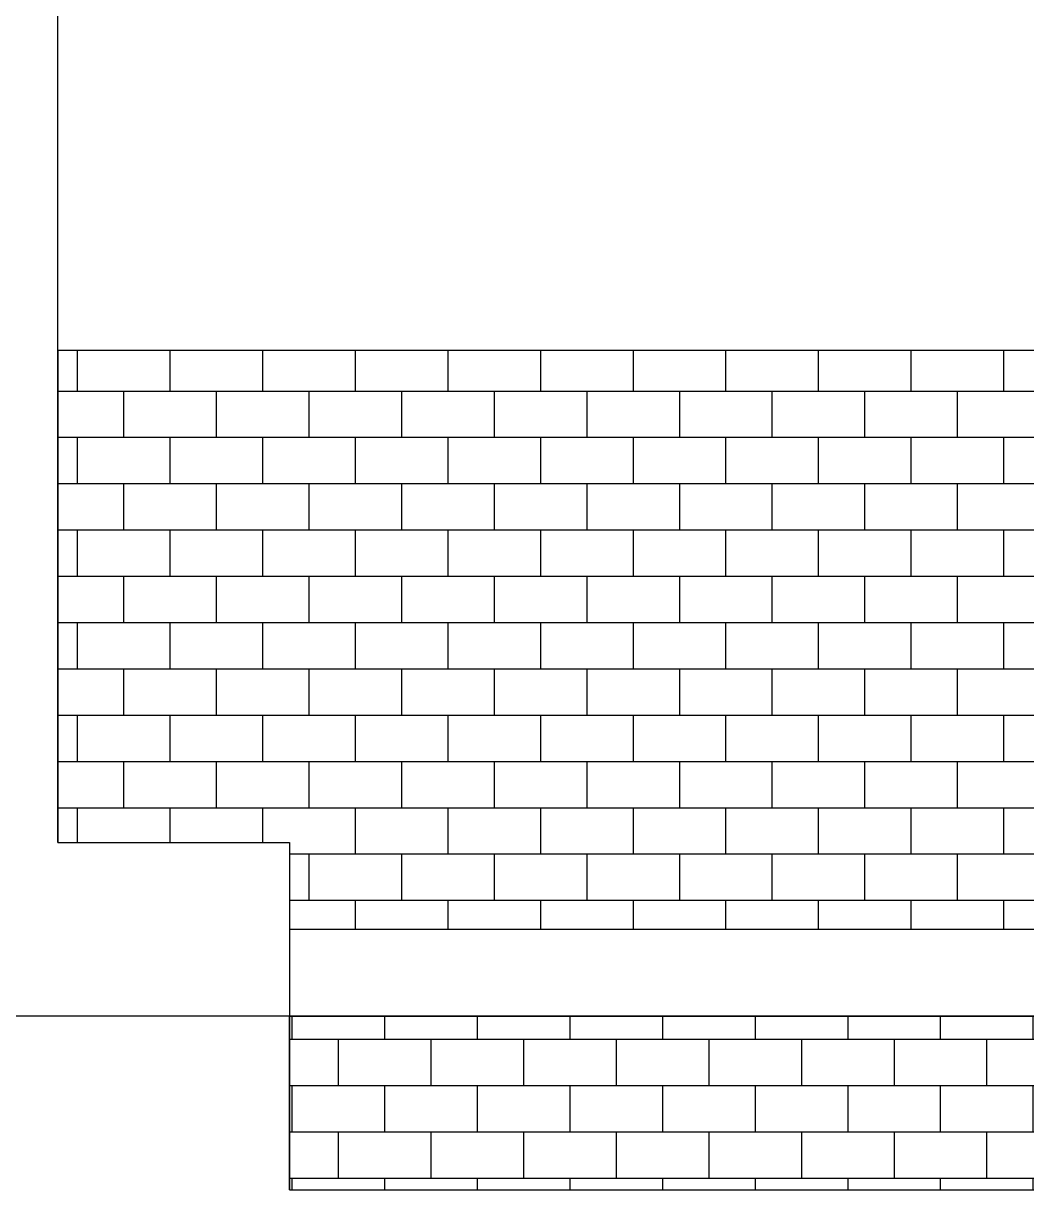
# Model space of a CAD drawing. Header units: inches. Extents: x -9907 to 5440, y -43 to 3048.
# Drawn here: x -9657.4 to -9484.1, y 2054 to 2255.5 of the extents above; entities that cross this region are included whole.
import ezdxf

# ---------------------------------------------------------------- set-up
doc = ezdxf.new("R2010")
doc.units = ezdxf.units.IN
doc.header["$MEASUREMENT"] = 0

msp = doc.modelspace()

# ---------------------------------------------------------------- hatches: boundary and pattern name
h = msp.add_hatch()
h.set_pattern_fill('AR-B816', color=256, style=0)
h.paths.add_polyline_path([(-9651.41725, 2199), (-9651.41725, 2114), (-9611.41725, 2114), (-9611.41725, 2099), (-9311.41725, 2099), (-9311.41725, 2199)])
h = msp.add_hatch()
h.set_pattern_fill('AR-B816', color=256, style=0)
h.set_pattern_definition([(180, (-16938.917, 0), (0, 8), []), (90, (-16938.917, 0), (8, 8), [8, -8])])
h.paths.add_polyline_path([(-9011.41725, 2084), (-9611.41725, 2084), (-9611.41725, 2054), (-9011.41725, 2054)])

# ---------------------------------------------------------------- linework, layer by layer
for p, q in [((-9651.41725, 2114), (-9651.41725, 2434)), ((-9311.41725, 2199), (-9651.41725, 2199)), ((-9651.41725, 2114), (-9611.41725, 2114)), ((-9611.41725, 2114), (-9611.41725, 2084)), ((-9611.41725, 2099), (-9011.41725, 2099)), ((-9611.41725, 2084), (-9906.91725, 2084)), ((-9611.41725, 2084), (-9011.41725, 2084)), ((-9611.41725, 2054), (-9611.41725, 2084)), ((-9611.41725, 2054), (-9011.41725, 2054))]:
    msp.add_line(p, q)
for points in [[(-9651.41725, 2199), (-9651.41725, 2114), (-9611.41725, 2114), (-9611.41725, 2099), (-9311.41725, 2099), (-9311.41725, 2199), (-9651.41725, 2199)], [(-9011.41725, 2084), (-9611.41725, 2084), (-9611.41725, 2054), (-9011.41725, 2054)]]:
    msp.add_lwpolyline(points, close=True)

doc.saveas('drawing.dxf')
